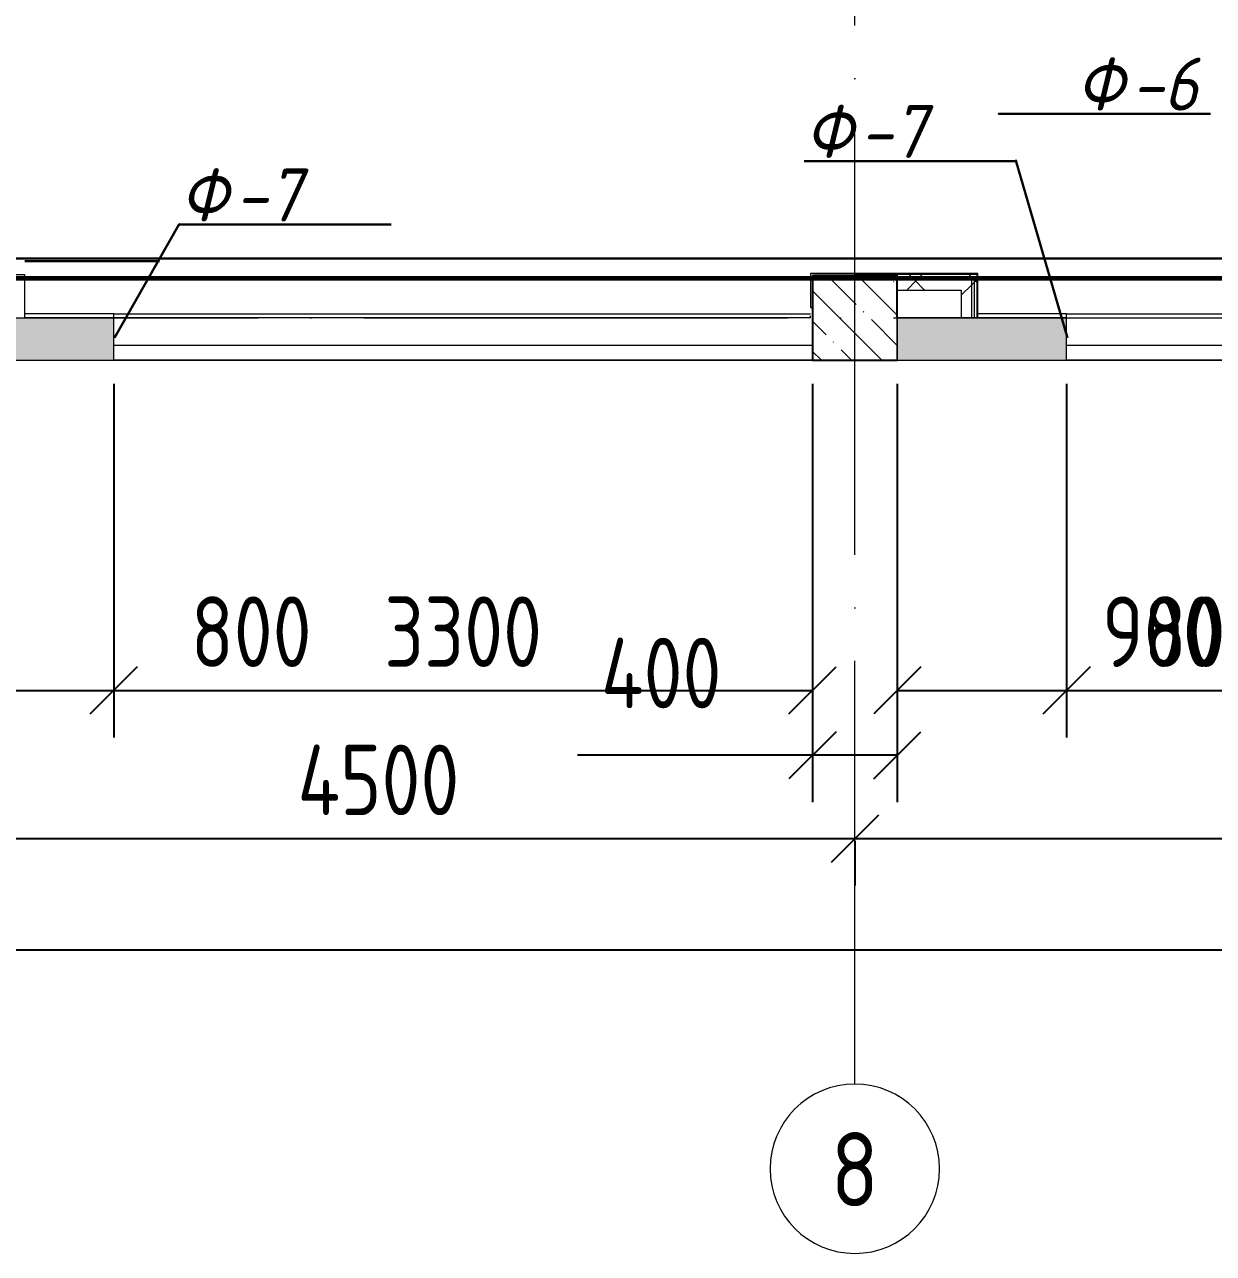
# Model space of a CAD drawing. Header units: millimetres. Extents: x -592259 to 288321, y -552984 to 293768.
# Drawn here: x 27329 to 32943, y 39106 to 44911 of the extents above; entities that cross this region are included whole.
import ezdxf

# ---------------------------------------------------------------- set-up
doc = ezdxf.new("R2010")
doc.units = ezdxf.units.MM
doc.linetypes.add('ADSK_Линия сетки', pattern=[2500, 2000, -250, 0, -250])
doc.layers.get('Defpoints').update_dxf_attribs({"color": 250})
for name, color, linetype, lineweight in [('2)Фархверки', 40, 'Continuous', 30), ('4.5) Штук Гипсовая по ЖБ', 6, 'Continuous', 30), ('4.6) Швы', 6, 'Continuous', 30), ('6.1) Шпаклевка 5 вып.', 160, 'Continuous', 60), ('A-____-____-DIMS', 250, 'Continuous', 9), ('A-GLAZ-____-MCUT', 250, 'Continuous', 9), ('A-GLAZ-____-OTLN', 250, 'Continuous', 5), ('A-WALL-____-MCUT', 250, 'Continuous', 13), ('A-WALL-____-PATT', 250, 'Continuous', 13), ('A-WALL-FNSH-MCUT', 250, 'Continuous', 13), ('I-WALL-____-OTLN', 250, 'Continuous', 9), ('S-COLS-____-MCUT', 250, 'Continuous', 25), ('S-COLS-____-OTLN', 250, 'Continuous', 9), ('S-GRID-____-IDEN', 250, 'Continuous', 9), ('S-GRID-____-OTLN', 250, 'Continuous', 9)]:
    doc.layers.add(name, color=color, linetype=linetype, lineweight=lineweight)
doc.styles.add('GOST Common', font='', dxfattribs={"width": 0.9, "height": 350})
doc.styles.add('ISOCPEUR_I', font='isocpeui.ttf', dxfattribs={"width": 0.9, "height": 12.5})
doc.styles.get("Standard").update_dxf_attribs({"font": 'ГОСТ тип А.ttf'})
doc.styles.get('GOST Common').set_extended_font_data('GOST Common')
doc.dimstyles.new('А3', dxfattribs={"dimtxt": 333, "dimasz": 222, "dimexe": 222, "dimexo": 111, "dimgap": 111, "dimtad": 1, "dimtoh": 1, "dimdec": 0, "dimrnd": 0.0015, "dimzin": 0, "dimdsep": 46, "dimtxsty": 'Standard', "dimblk": 'OBLIQUE', "dimcen": 0, "dimclrd": 7, "dimclre": 7, "dimclrt": 7, "dimadec": 0, "dimazin": 0, "dimtfac": 1, "dimtdec": 0, "dimtofl": 0, "dimtmove": 0, "dimatfit": 3, "dimfxl": 1, "dimtolj": 1, "dimtzin": 0, "dimarcsym": 0})
pattern_1 = [(45, (0, 0), (-141.42136, 141.42136), []), (135, (0, 0), (-141.42136, -141.42136), [])]

# ---------------------------------------------------------------- blocks, each defined once
blk = doc.blocks.new('Окно_СКБ_2Ст1 - Окно_СКБ_2Ст_3300_ОК1-V1-Кладочный план на отм_ 0_000_ Секция 1_')
at = {"layer": 'A-GLAZ-____-MCUT'}
for p, q in [((-1650, -125), (1650, -125)), ((-1650, -195), (1650, -195))]:
    blk.add_line(p, q, dxfattribs=at)
at = {"layer": 'A-GLAZ-____-OTLN'}
for p, q in [((1650, -125), (-1650, -125)), ((-1650, -195), (1650, -195))]:
    blk.add_line(p, q, dxfattribs=at)
blk = doc.blocks.new('Окно_СКБ_1Ст1 - 120_Окно_СКБ_1Ст_900_ОК3л-29018700-Кладочный план на отм_ 0_000_ Секция 1_')
at = {"layer": 'A-GLAZ-____-MCUT'}
for p, q in [((-450, -125), (450, -125)), ((-450, -195), (450, -195))]:
    blk.add_line(p, q, dxfattribs=at)
at = {"layer": 'A-GLAZ-____-OTLN'}
for p, q in [((450, -125), (-450, -125)), ((-450, -195), (450, -195))]:
    blk.add_line(p, q, dxfattribs=at)
blk = doc.blocks.new('Ось сетки - Круг_Ø8 мм-39983606-Кладочный план на отм_ 0_000_ Секция 1_')
at = {"layer": 'S-GRID-____-IDEN'}
for start, end in [(360, 180), (180, 360)]:
    blk.add_arc((0, 0), 4, start, end, dxfattribs=at)
blk = doc.blocks.new('_Oblique')
at = {"color": 0, "linetype": 'ByBlock', "lineweight": -2}
blk.add_line((-0.5, -0.5), (0.5, 0.5), dxfattribs=at)
blk = doc.blocks.new('DIMBLOCK13-Кладочный план на отм_ 0_000_ Секция 1_')
at = {"layer": 'A-____-____-DIMS', "color": 7, "lineweight": -2, "transparency": 16777216}
for p, q in [((26750, 41065.3), (31250, 41065.3)), ((26750, 41054.3), (26750, 40843.3)), ((31250, 41054.3), (31250, 40843.3))]:
    blk.add_line(p, q, dxfattribs=at)
at = {"layer": 'Defpoints', "color": 0, "transparency": 16777216}
for p in [(26750, 41165.3), (31250, 41165.3), (31250, 41065.3)]:
    blk.add_point(p, dxfattribs=at)
at = {"layer": 'A-____-____-DIMS', "color": 7, "lineweight": -2, "transparency": 16777216, "xscale": 222, "yscale": 222, "zscale": 222, "rotation": 180}
blk.add_blockref('_Oblique', (26750, 41065.3), dxfattribs=at)
at = {"layer": 'A-____-____-DIMS', "color": 7, "lineweight": -2, "transparency": 16777216, "xscale": 222, "yscale": 222, "zscale": 222}
blk.add_blockref('_Oblique', (31250, 41065.3), dxfattribs=at)
at = {"layer": 'A-____-____-DIMS', "color": 7, "transparency": 16777216, "insert": (29000, 41342.8), "char_height": 333, "width": 2.567, "attachment_point": 5}
blk.add_mtext('\\A1;4500', dxfattribs=at)
blk = doc.blocks.new('DIMBLOCK14-Кладочный план на отм_ 0_000_ Секция 1_')
at = {"layer": 'A-____-____-DIMS', "color": 7, "lineweight": -2, "transparency": 16777216}
for p, q in [((31250, 41065.3), (36150, 41065.3)), ((31250, 41054.3), (31250, 40843.3)), ((36150, 41054.3), (36150, 40843.3))]:
    blk.add_line(p, q, dxfattribs=at)
at = {"layer": 'Defpoints', "color": 0, "transparency": 16777216}
for p in [(31250, 41165.3), (36150, 41165.3), (36150, 41065.3)]:
    blk.add_point(p, dxfattribs=at)
at = {"layer": 'A-____-____-DIMS', "color": 7, "lineweight": -2, "transparency": 16777216, "xscale": 222, "yscale": 222, "zscale": 222, "rotation": 180}
blk.add_blockref('_Oblique', (31250, 41065.3), dxfattribs=at)
at = {"layer": 'A-____-____-DIMS', "color": 7, "lineweight": -2, "transparency": 16777216, "xscale": 222, "yscale": 222, "zscale": 222}
blk.add_blockref('_Oblique', (36150, 41065.3), dxfattribs=at)
at = {"layer": 'A-____-____-DIMS', "color": 7, "transparency": 16777216, "insert": (33700, 41342.8), "char_height": 333, "width": 2.567, "attachment_point": 5}
blk.add_mtext('\\A1;4900', dxfattribs=at)
blk = doc.blocks.new('DIMBLOCK22-Кладочный план на отм_ 0_000_ Секция 1_')
at = {"layer": 'A-____-____-DIMS', "color": 7, "lineweight": -2, "transparency": 16777216}
for p, q in [((0, 40539.8), (69150, 40539.8)), ((0, 40528.8), (0, 40317.8)), ((69150, 40528.8), (69150, 40317.8))]:
    blk.add_line(p, q, dxfattribs=at)
at = {"layer": 'Defpoints', "color": 0, "transparency": 16777216}
for p in [(0, 40639.8), (69150, 40639.8), (69150, 40539.8)]:
    blk.add_point(p, dxfattribs=at)
at = {"layer": 'A-____-____-DIMS', "color": 7, "lineweight": -2, "transparency": 16777216, "xscale": 222, "yscale": 222, "zscale": 222, "rotation": 180}
blk.add_blockref('_Oblique', (0, 40539.8), dxfattribs=at)
at = {"layer": 'A-____-____-DIMS', "color": 7, "lineweight": -2, "transparency": 16777216, "xscale": 222, "yscale": 222, "zscale": 222}
blk.add_blockref('_Oblique', (69150, 40539.8), dxfattribs=at)
at = {"layer": 'A-____-____-DIMS', "color": 7, "transparency": 16777216, "insert": (34575, 40817.3), "char_height": 333, "width": 2.919, "attachment_point": 5}
blk.add_mtext('\\A1;69150', dxfattribs=at)
blk = doc.blocks.new('DIMBLOCK321-Кладочный план на отм_ 0_000_ Секция 1_')
at = {"layer": 'A-____-____-DIMS', "color": 7, "lineweight": -2, "transparency": 16777216}
for p, q in [((26950, 43214), (26950, 41543.3)), ((27750, 43214), (27750, 41543.3)), ((26950, 41765.3), (27750, 41765.3)), ((27750, 41765.3), (28826.7, 41765.3))]:
    blk.add_line(p, q, dxfattribs=at)
at = {"layer": 'Defpoints', "color": 0, "transparency": 16777216}
for p in [(26950, 43325), (27750, 43325), (27750, 41765.3)]:
    blk.add_point(p, dxfattribs=at)
at = {"layer": 'A-____-____-DIMS', "color": 7, "lineweight": -2, "transparency": 16777216, "xscale": 222, "yscale": 222, "zscale": 222, "rotation": 180}
blk.add_blockref('_Oblique', (26950, 41765.3), dxfattribs=at)
at = {"layer": 'A-____-____-DIMS', "color": 7, "lineweight": -2, "transparency": 16777216, "xscale": 222, "yscale": 222, "zscale": 222}
blk.add_blockref('_Oblique', (27750, 41765.3), dxfattribs=at)
at = {"layer": 'A-____-____-DIMS', "color": 7, "transparency": 16777216, "insert": (28399.4, 42042.8), "char_height": 333, "width": 1.862, "attachment_point": 5}
blk.add_mtext('\\A1;800', dxfattribs=at)
blk = doc.blocks.new('DIMBLOCK322-Кладочный план на отм_ 0_000_ Секция 1_')
at = {"layer": 'A-____-____-DIMS', "color": 7, "lineweight": -2, "transparency": 16777216}
for p, q in [((27750, 43214), (27750, 41543.3)), ((31050, 43214), (31050, 41543.3)), ((27750, 41765.3), (31050, 41765.3))]:
    blk.add_line(p, q, dxfattribs=at)
at = {"layer": 'Defpoints', "color": 0, "transparency": 16777216}
for p in [(27750, 43325), (31050, 43325), (31050, 41765.3)]:
    blk.add_point(p, dxfattribs=at)
at = {"layer": 'A-____-____-DIMS', "color": 7, "lineweight": -2, "transparency": 16777216, "xscale": 222, "yscale": 222, "zscale": 222, "rotation": 180}
blk.add_blockref('_Oblique', (27750, 41765.3), dxfattribs=at)
at = {"layer": 'A-____-____-DIMS', "color": 7, "lineweight": -2, "transparency": 16777216, "xscale": 222, "yscale": 222, "zscale": 222}
blk.add_blockref('_Oblique', (31050, 41765.3), dxfattribs=at)
at = {"layer": 'A-____-____-DIMS', "color": 7, "transparency": 16777216, "insert": (29400, 42042.8), "char_height": 333, "width": 2.483, "attachment_point": 5}
blk.add_mtext('\\A1;3300', dxfattribs=at)
blk = doc.blocks.new('DIMBLOCK323-Кладочный план на отм_ 0_000_ Секция 1_')
at = {"layer": 'A-____-____-DIMS', "color": 7, "lineweight": -2, "transparency": 16777216}
for p, q in [((31050, 43214), (31050, 41237)), ((31450, 43214), (31450, 41237)), ((31050, 41459), (29940, 41459)), ((31450, 41459), (31050, 41459))]:
    blk.add_line(p, q, dxfattribs=at)
at = {"layer": 'Defpoints', "color": 0, "transparency": 16777216}
for p in [(31050, 43325), (31450, 43325), (31450, 41459)]:
    blk.add_point(p, dxfattribs=at)
at = {"layer": 'A-____-____-DIMS', "color": 7, "lineweight": -2, "transparency": 16777216, "xscale": 222, "yscale": 222, "zscale": 222, "rotation": 180}
blk.add_blockref('_Oblique', (31050, 41459), dxfattribs=at)
at = {"layer": 'A-____-____-DIMS', "color": 7, "lineweight": -2, "transparency": 16777216, "xscale": 222, "yscale": 222, "zscale": 222}
blk.add_blockref('_Oblique', (31450, 41459), dxfattribs=at)
at = {"layer": 'A-____-____-DIMS', "color": 7, "transparency": 16777216, "insert": (30051, 42014), "char_height": 333, "width": 1.946, "attachment_point": 1, "line_spacing_factor": 1.022761}
blk.add_mtext('\\A1;400', dxfattribs=at)
blk = doc.blocks.new('DIMBLOCK324-Кладочный план на отм_ 0_000_ Секция 1_')
at = {"layer": 'A-____-____-DIMS', "color": 7, "lineweight": -2, "transparency": 16777216}
for p, q in [((31450, 43214), (31450, 41543.3)), ((32250, 43214), (32250, 41543.3)), ((31450, 41765.3), (32250, 41765.3)), ((32250, 41765.3), (33326.7, 41765.3))]:
    blk.add_line(p, q, dxfattribs=at)
at = {"layer": 'Defpoints', "color": 0, "transparency": 16777216}
for p in [(31450, 43325), (32250, 43325), (32250, 41765.3)]:
    blk.add_point(p, dxfattribs=at)
at = {"layer": 'A-____-____-DIMS', "color": 7, "lineweight": -2, "transparency": 16777216, "xscale": 222, "yscale": 222, "zscale": 222, "rotation": 180}
blk.add_blockref('_Oblique', (31450, 41765.3), dxfattribs=at)
at = {"layer": 'A-____-____-DIMS', "color": 7, "lineweight": -2, "transparency": 16777216, "xscale": 222, "yscale": 222, "zscale": 222}
blk.add_blockref('_Oblique', (32250, 41765.3), dxfattribs=at)
at = {"layer": 'A-____-____-DIMS', "color": 7, "transparency": 16777216, "insert": (32899.4, 42042.8), "char_height": 333, "width": 1.862, "attachment_point": 5}
blk.add_mtext('\\A1;800', dxfattribs=at)
blk = doc.blocks.new('DIMBLOCK325-Кладочный план на отм_ 0_000_ Секция 1_')
at = {"layer": 'A-____-____-DIMS', "color": 7, "lineweight": -2, "transparency": 16777216}
for p, q in [((32250, 43214), (32250, 41543.3)), ((33150, 43214), (33150, 41543.3)), ((32250, 41765.3), (33150, 41765.3))]:
    blk.add_line(p, q, dxfattribs=at)
at = {"layer": 'Defpoints', "color": 0, "transparency": 16777216}
for p in [(32250, 43325), (33150, 43325), (33150, 41765.3)]:
    blk.add_point(p, dxfattribs=at)
at = {"layer": 'A-____-____-DIMS', "color": 7, "lineweight": -2, "transparency": 16777216, "xscale": 222, "yscale": 222, "zscale": 222, "rotation": 180}
blk.add_blockref('_Oblique', (32250, 41765.3), dxfattribs=at)
at = {"layer": 'A-____-____-DIMS', "color": 7, "lineweight": -2, "transparency": 16777216, "xscale": 222, "yscale": 222, "zscale": 222}
blk.add_blockref('_Oblique', (33150, 41765.3), dxfattribs=at)
at = {"layer": 'A-____-____-DIMS', "color": 7, "transparency": 16777216, "insert": (32700, 42042.8), "char_height": 333, "width": 1.862, "attachment_point": 5}
blk.add_mtext('\\A1;900', dxfattribs=at)

msp = doc.modelspace()

# ---------------------------------------------------------------- hatches: boundary and pattern name
at = {"layer": 'A-WALL-____-PATT', "lineweight": 15}
h = msp.add_hatch(dxfattribs=at)
h.set_pattern_fill('FP_28', color=42, style=0, pattern_type=2)
h.set_pattern_definition(pattern_1)
h.paths.add_polyline_path([(31752.5812, 43657), (31752.5812, 43707), (31449.9781, 43707), (31449.9781, 43657), (31642.5726, 43657)])
h = msp.add_hatch(dxfattribs=at)
h.set_pattern_fill('FP_28', color=42, style=0, pattern_type=2)
h.set_pattern_definition(pattern_1)
h.paths.add_polyline_path([(31802.5812, 43525.0006), (31802.5812, 43707), (31752.5812, 43707), (31752.5812, 43525.0006)])
h = msp.add_hatch(dxfattribs=at)
h.set_pattern_fill('FP_9', color=256, style=0, pattern_type=2)
h.set_pattern_definition([(50, (0, 0), (364.3679, -31.8783), [38.1, -419.1]), (355, (0, 0), (-70.4859, 382.1133), [30.48, -335.28]), (100.451, (30.36, -2.66), (293.885, 350.2334), [32.38, -356.18]), (46.184, (0, 101.6), (542.1585, -84.0858), [57.15, -628.65]), (96.636, (45.2, 94.6), (474.805, 494.8554), [48.57, -534.27]), (351.184, (0, 101.6), (474.81, 494.85), [45.72, -502.92]), (21, (50.8, 76.2), (303.2285, -204.5305), [38.1, -419.1]), (326, (50.8, 76.2), (123.6039, 368.376), [30.48, -335.28]), (71.451, (76.07, 59.16), (426.8341, 163.8427), [32.38, -356.18]), (37.5, (0, 0), (6.17665, 169.11015), [16.764, -314.452, 16.764, -323.596, -336.55]), (37.5, (0, 0), (6.17665, 169.11015), [-671.576, 16.764, -319.786]), (7.5, (0, 0), (133.63888, 200.3615), [16.764, -177.292, 16.764, -306.832, -128.27]), (7.5, (0, 0), (133.63888, 200.3615), [-517.652, 16.764, -111.506]), (327.5, (-113.28, 0), (271.18182, -11.45836), [16.764, -110.236, 16.764, -379.476, -525.78]), (327.5, (-113.28, 0), (271.18182, -11.45836), [-523.24, 16.764, -509.016]), (317.5, (-164.08, 0), (296.2585, 50.85285), [16.764, -148.336, 16.764, -246.38, -373.38]), (317.5, (-164.08, 0), (296.2585, 50.85285), [-428.244, 16.764, -356.616])])
h.paths.add_polyline_path([(54349.9781, 43325.0006), (54349.9781, 43525.0006), (53550, 43525.0006), (53550, 43325.0006)])
h.paths.add_polyline_path([(51708.8766, 43325.0006), (51850, 43325.0006), (51850, 43525.0006), (51150, 43525.0006), (51150, 43325.0006)])
h.paths.add_polyline_path([(49849.9781, 43325.0006), (49849.9781, 43525.0006), (49050, 43525.0006), (49050, 43325.0006)])
h.paths.add_polyline_path([(45349.9781, 43325.0006), (45349.9781, 43525.0006), (44550, 43525.0006), (44550, 43325.0006)])
h.paths.add_polyline_path([(40849.9781, 43325.0006), (40849.9781, 43525.0006), (40050, 43525.0006), (40050, 43325.0006)])
h.paths.add_polyline_path([(36750, 43325.0006), (36750, 43525.0006), (36349.9781, 43525.0006), (36349.9781, 43325.0006)])
h.paths.add_polyline_path([(35550, 43325.0006), (35949.9781, 43325.0006), (35949.9781, 43525.0006), (35550, 43525.0006), (35550, 43458.3234)])
h.paths.add_polyline_path([(33850, 43325.0006), (33850, 43525.0006), (33150, 43525.0006), (33150, 43325.0006)])
h.paths.add_polyline_path([(32250, 43325.0006), (32250, 43525.0006), (31449.9781, 43525.0006), (31449.9781, 43325.0006)])
h.paths.add_polyline_path([(26949.9781, 43325.0006), (27750, 43325.0006), (27750, 43525.0006), (26949.9781, 43525.0006), (26949.9781, 43458.3234)])
h.paths.add_polyline_path([(23250, 43325.0006), (23250, 43525.0006), (22449.9781, 43525.0006), (22449.9781, 43325.0006)])
h.paths.add_polyline_path([(18750, 43325.0006), (18750, 43525.0006), (17949.9781, 43525.0006), (17949.9781, 43325.0006)])
h.paths.add_polyline_path([(15850, 43325.0006), (15850, 43525.0006), (15150, 43525.0006), (15150, 43325.0006)])
h.paths.add_polyline_path([(14250, 43325.0006), (14250, 43525.0006), (13449.9781, 43525.0006), (13449.9781, 43325.0006)])
h.paths.add_polyline_path([(8949.9781, 43325.0006), (9750, 43325.0006), (9750, 43525.0006), (8949.9781, 43525.0006), (8949.9781, 43458.3234)])
h.paths.add_polyline_path([(5250, 43325.0006), (5250, 43525.0006), (4449.9781, 43525.0006), (4449.9781, 43325.0006)])
h.paths.add_polyline_path([(750.0209, 43325.0006), (750.0209, 43525.0006), (199.9781, 43525.0006), (199.9781, 43325.0006)])
at = {"layer": 'I-WALL-____-OTLN'}
h = msp.add_hatch(dxfattribs=at)
h.set_pattern_fill('FP_28', color=30, style=0, pattern_type=2)
h.set_pattern_definition(pattern_1)
h.paths.add_polyline_path([(31642.5726, 43719.5), (31815.0812, 43719.5), (31815.0812, 43732), (31449.9781, 43732), (31449.9781, 43719.5)])
h = msp.add_hatch(dxfattribs=at)
h.set_pattern_fill('FP_28', color=30, style=0, pattern_type=2)
h.set_pattern_definition(pattern_1)
h.paths.add_polyline_path([(31802.5812, 43707), (31802.5812, 43719.5), (31449.9781, 43719.5), (31449.9781, 43707), (31752.5812, 43707)])
h = msp.add_hatch(dxfattribs=at)
h.set_pattern_fill('FP_28', color=30, style=0, pattern_type=2)
h.set_pattern_definition(pattern_1)
h.paths.add_polyline_path([(31802.5812, 43525.0006), (31815.0812, 43525.0006), (31815.0812, 43719.5), (31802.5812, 43719.5), (31802.5812, 43707)])
h = msp.add_hatch(dxfattribs=at)
h.set_pattern_fill('FP_28', color=30, style=0, pattern_type=2)
h.set_pattern_definition(pattern_1)
h.paths.add_polyline_path([(31815.0812, 43525.0006), (31827.5812, 43525.0006), (31827.5812, 43732), (31815.0812, 43732), (31815.0812, 43557.1348)])
at = {"layer": 'S-COLS-____-OTLN', "lineweight": 5}
h = msp.add_hatch(dxfattribs=at)
h.set_pattern_fill('FP_8', color=256, style=0, pattern_type=2)
h.set_pattern_definition([(135, (0, 0), (-142.5612, -142.5612), []), (135, (142.56, 0), (-142.5612, -142.5612), [252.016, -50.403, 3.353, -47.05])])
h.paths.add_polyline_path([(31049.9781, 43325), (31449.9781, 43325), (31449.9781, 43725), (31049.9781, 43725), (31049.9781, 43458.3234)])

# ---------------------------------------------------------------- linework, layer by layer
at = {"layer": '2)Фархверки'}
for p, q in [((31010.619, 44265.9209), (32010.619, 44265.9209)), ((28059.5764, 43965.9133), (29059.5764, 43965.9133))]:
    msp.add_line(p, q, dxfattribs=at)
for points in [[(32928.8588, 44489.5403), (31928.8588, 44489.5403)], [(32254.2562, 43431.1125), (32010.619, 44269.0647)], [(27754.2562, 43431.1125), (28059.5764, 43968.5571)]]:
    msp.add_lwpolyline(points, close=True, dxfattribs=at)
at = {"layer": '4.5) Штук Гипсовая по ЖБ'}
msp.add_line((27110.0429, 43805.7372), (35625.6855, 43805.7372), dxfattribs=at)
at = {"layer": '4.6) Швы'}
for points in [[(27966.3134, 43793.7697), (27330.5812, 43793.7697)], [(32330.8358, 43805.7372), (31695.1036, 43805.7372)]]:
    msp.add_lwpolyline(points, dxfattribs=at)
at = {"layer": '6.1) Шпаклевка 5 вып.'}
msp.add_lwpolyline([(27141.9221, 43712.5), (35773.8304, 43712.5), (35773.8304, 50678.2066), (27141.9221, 50678.2066)], close=True, dxfattribs=at)
at = {"layer": 'A-WALL-____-MCUT', "lineweight": 15}
for p, q in [((27330.5812, 43728), (26949.9781, 43728)), ((27330.5812, 43525), (27330.5812, 43728)), ((31249.9781, 43732), (31249.9781, 43735)), ((31830.5812, 43735), (31249.9781, 43735)), ((31249.9781, 43732), (31827.5812, 43732)), ((31815.0812, 43719.5), (31449.9781, 43719.5)), ((31815.0812, 43525.0006), (31815.0812, 43719.5)), ((31827.5812, 43525.0006), (31827.5812, 43732)), ((31830.5812, 43525.0006), (31830.5812, 43735)), ((31449.9781, 43707), (31449.9781, 43657)), ((31802.5812, 43707), (31449.9781, 43707)), ((31449.9781, 43657), (31752.5812, 43657)), ((31752.5812, 43657), (31752.5812, 43525.0006)), ((31802.5812, 43525.0006), (31802.5812, 43707)), ((27330.5812, 43525.0006), (27327.5812, 43525.0006)), ((27327.5812, 43525), (27330.5812, 43525)), ((27750, 43525.0006), (27330.5812, 43525.0006)), ((27750, 43325.0006), (27750, 43525.0006)), ((32250, 43525.0006), (31449.9781, 43525.0006)), ((31449.9781, 43525.0006), (31449.9781, 43325.0006)), ((32250, 43325.0006), (32250, 43525.0006)), ((26949.9781, 43325.0006), (27750, 43325.0006)), ((31449.9781, 43325.0006), (32250, 43325.0006))]:
    msp.add_line(p, q, dxfattribs=at)
at = {"layer": 'A-WALL-FNSH-MCUT', "lineweight": 15}
for p, q in [((31249.9781, 43735), (31039.9781, 43735)), ((31039.9781, 43735), (31039.9781, 43575.0006)), ((31049.9781, 43725), (31249.9781, 43725)), ((31049.9781, 43575.0006), (31049.9781, 43725)), ((31249.9781, 43725), (31249.9781, 43732)), ((31449.9781, 43732), (31449.9781, 43707)), ((27750, 43545), (27330.5812, 43545)), ((27750, 43525.0006), (27750, 43545)), ((31039.9781, 43575.0006), (31049.9781, 43575.0006)), ((32250, 43545.0006), (31830.5812, 43545.0006)), ((32250, 43525.0006), (32250, 43545.0006)), ((27330.5812, 43525), (27750, 43525))]:
    msp.add_line(p, q, dxfattribs=at)
at = {"layer": 'I-WALL-____-OTLN', "lineweight": 15}
for p, q in [((27750, 43545), (31039.9781, 43545)), ((32250, 43545.0006), (33150, 43545.0006)), ((31039.9781, 43525), (27750, 43525)), ((31039.9781, 43525.0006), (31039.9781, 43535.0006)), ((31049.9781, 43325.0006), (27750, 43325.0006)), ((33150, 43325.0006), (32250, 43325.0006))]:
    msp.add_line(p, q, dxfattribs=at)
at = {"layer": 'S-COLS-____-MCUT'}
for p, q in [((31449.9781, 43725), (31049.9781, 43725)), ((31049.9781, 43725), (31049.9781, 43325)), ((31449.9781, 43525.0006), (31449.9781, 43725)), ((31049.9781, 43325), (31449.9781, 43325))]:
    msp.add_line(p, q, dxfattribs=at)
at = {"layer": 'S-COLS-____-OTLN'}
msp.add_line((31449.9781, 43325), (31449.9781, 43525.0006), dxfattribs=at)
at = {"layer": 'S-GRID-____-OTLN', "linetype": 'ADSK_Линия сетки'}
for p, q in [((31250, 39906.0281), (31250, 61202.0051)), ((-3569.5512, 43525.0006), (72376.0288, 43525.0006))]:
    msp.add_line(p, q, dxfattribs=at)

# ---------------------------------------------------------------- block references
at = {"layer": 'A-GLAZ-____-OTLN', "rotation": 180}
for name, p in [('Окно_СКБ_2Ст1 - Окно_СКБ_2Ст_3300_ОК1-V1-Кладочный план на отм_ 0_000_ Секция 1_', (29400, 43200.0006)), ('Окно_СКБ_1Ст1 - 120_Окно_СКБ_1Ст_900_ОК3л-29018700-Кладочный план на отм_ 0_000_ Секция 1_', (32700, 43200.0006))]:
    msp.add_blockref(name, p, dxfattribs=at)
at = {"layer": 'S-GRID-____-IDEN', "xscale": 99.99999999999993, "yscale": 99.99999999999993, "zscale": 99.99999999999993}
msp.add_blockref('Ось сетки - Круг_Ø8 мм-39983606-Кладочный план на отм_ 0_000_ Секция 1_', (31250, 39506.0281), dxfattribs=at)

# ---------------------------------------------------------------- texts
at = {"layer": '2)Фархверки', "char_height": 250, "attachment_point": 1, "style": 'ISOCPEUR_I'}
for s, insert, width in [('\\fISOCPEUR|b0|i1|c204|p34|;Ф', (32295.757, 44754.6758), 312.658125), ('\\fISOCPEUR|b0|i1|c204|p34|;Ф', (32295.757, 44754.6758), 312.658125), ('-6', (32553.7257, 44754.6758), 448.945), ('-6', (32553.7257, 44754.6758), 448.945), ('\\fISOCPEUR|b0|i1|c204|p34|;Ф', (31014.7208, 44531.0564), 312.658125), ('\\fISOCPEUR|b0|i1|c204|p34|;Ф', (31014.7208, 44531.0564), 312.658125), ('-7', (31272.6895, 44531.0564), 448.945), ('-7', (31272.6895, 44531.0564), 448.945), ('\\fISOCPEUR|b0|i1|c204|p34|;Ф', (28063.6782, 44231.0487), 312.658125), ('\\fISOCPEUR|b0|i1|c204|p34|;Ф', (28063.6782, 44231.0487), 312.658125), ('-7', (28321.6469, 44231.0487), 448.945), ('-7', (28321.6469, 44231.0487), 448.945)]:
    msp.add_mtext(s, dxfattribs=dict(at, insert=insert, width=width))
at = {"layer": 'S-GRID-____-IDEN', "color": 18, "true_color": 0x000000, "insert": (31136.2193, 39678.5615), "char_height": 350, "width": 274.177125, "attachment_point": 1, "style": 'GOST Common'}
msp.add_mtext('\\fGOST Common|b0|i0|c204|p34|;\\W.9;8', dxfattribs=at)

# ---------------------------------------------------------------- dimensions: what is measured, and where the dimension line sits
at = {"layer": 'A-____-____-DIMS'}
for base, p1, p2, picture, middle in [((27750, 41765.3451), (26949.9781, 43325), (27750, 43325.0006), 'DIMBLOCK321-Кладочный план на отм_ 0_000_ Секция 1_', (28399.35, 42042.8451)), ((31049.9781, 41765.3451), (27750, 43325.0006), (31049.9781, 43325), 'DIMBLOCK322-Кладочный план на отм_ 0_000_ Секция 1_', (29399.989, 42042.8451)), ((32250, 41765.3451), (31449.9781, 43325), (32250, 43325.0006), 'DIMBLOCK324-Кладочный план на отм_ 0_000_ Секция 1_', (32899.35, 42042.8451)), ((33150, 41765.3451), (32250, 43325.0006), (33150, 43325.0006), 'DIMBLOCK325-Кладочный план на отм_ 0_000_ Секция 1_', (32700, 42042.8451)), ((31250, 41065.3451), (26750, 41165.33), (31250, 41165.33), 'DIMBLOCK13-Кладочный план на отм_ 0_000_ Секция 1_', (29000, 41342.8451)), ((36150, 41065.3451), (31250, 41165.33), (36150, 41165.33), 'DIMBLOCK14-Кладочный план на отм_ 0_000_ Секция 1_', (33700, 41342.8451)), ((69150, 40539.7783), (0, 40639.7632), (69150, 40639.7632), 'DIMBLOCK22-Кладочный план на отм_ 0_000_ Секция 1_', (34575, 40817.2783))]:
    dim = msp.add_linear_dim(base=base, p1=p1, p2=p2, dimstyle='А3', dxfattribs=at)
    dim.commit()
    dim.dimension.update_dxf_attribs({"geometry": picture, "text_midpoint": middle})
dim = msp.add_linear_dim(base=(31449.9781, 41459.0336), p1=(31049.9781, 43325), p2=(31449.9781, 43325), dimstyle='А3', dxfattribs=at)
dim.commit()
dim.dimension.update_dxf_attribs({"geometry": 'DIMBLOCK323-Кладочный план на отм_ 0_000_ Секция 1_', "text_midpoint": (30383.9781, 41459.0336), "dimtype": 160})

doc.saveas('drawing.dxf')
